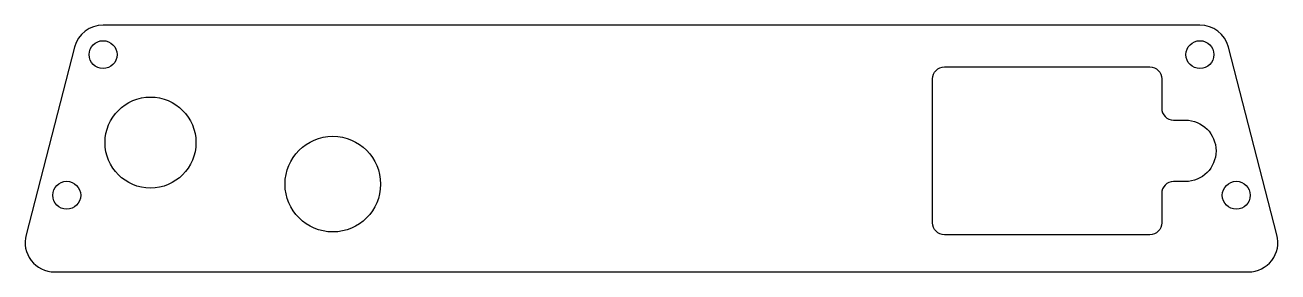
# Model space of a CAD drawing. Header units: inches. Extents: x -2.65 to 2.65, y -1.96 to -0.92.
import ezdxf

# ---------------------------------------------------------------- set-up
doc = ezdxf.new("R2010")
doc.units = ezdxf.units.IN
doc.layers.get('0').update_dxf_attribs({"linetype": 'CONTINUOUS'})

msp = doc.modelspace()

# ---------------------------------------------------------------- linework, layer by layer
for points in [[(2.4428, -1.011, 0.341836), (2.3218, -0.9173), (-2.3228, -0.9173, 0.341836), (-2.4438, -1.011), (-2.6493, -1.805, 0.490495), (-2.5283, -1.9614), (2.5273, -1.9614, 0.490495), (2.6483, -1.805)], [(2.1601, -1.2693, 0.414214), (2.2101, -1.3193), (2.2601, -1.3193, -1), (2.2601, -1.5793), (2.2101, -1.5793, 0.414214), (2.1601, -1.6293), (2.1601, -1.7543, -0.414214), (2.1101, -1.8043), (1.2401, -1.8043, -0.414214), (1.1901, -1.7543), (1.1901, -1.1443, -0.414214), (1.2401, -1.0943), (2.1101, -1.0943, -0.414214), (2.1601, -1.1443)]]:
    msp.add_lwpolyline(points, format="xyb", close=True)
for centre, radius in [((-2.3228, -1.0423), 0.0591), ((2.3218, -1.0423), 0.0591), ((-2.1221, -1.4142), 0.1925), ((-1.35, -1.59), 0.2022), ((-2.4768, -1.6372), 0.0591), ((2.4758, -1.6372), 0.0591)]:
    msp.add_circle(centre, radius)

doc.saveas('drawing.dxf')
